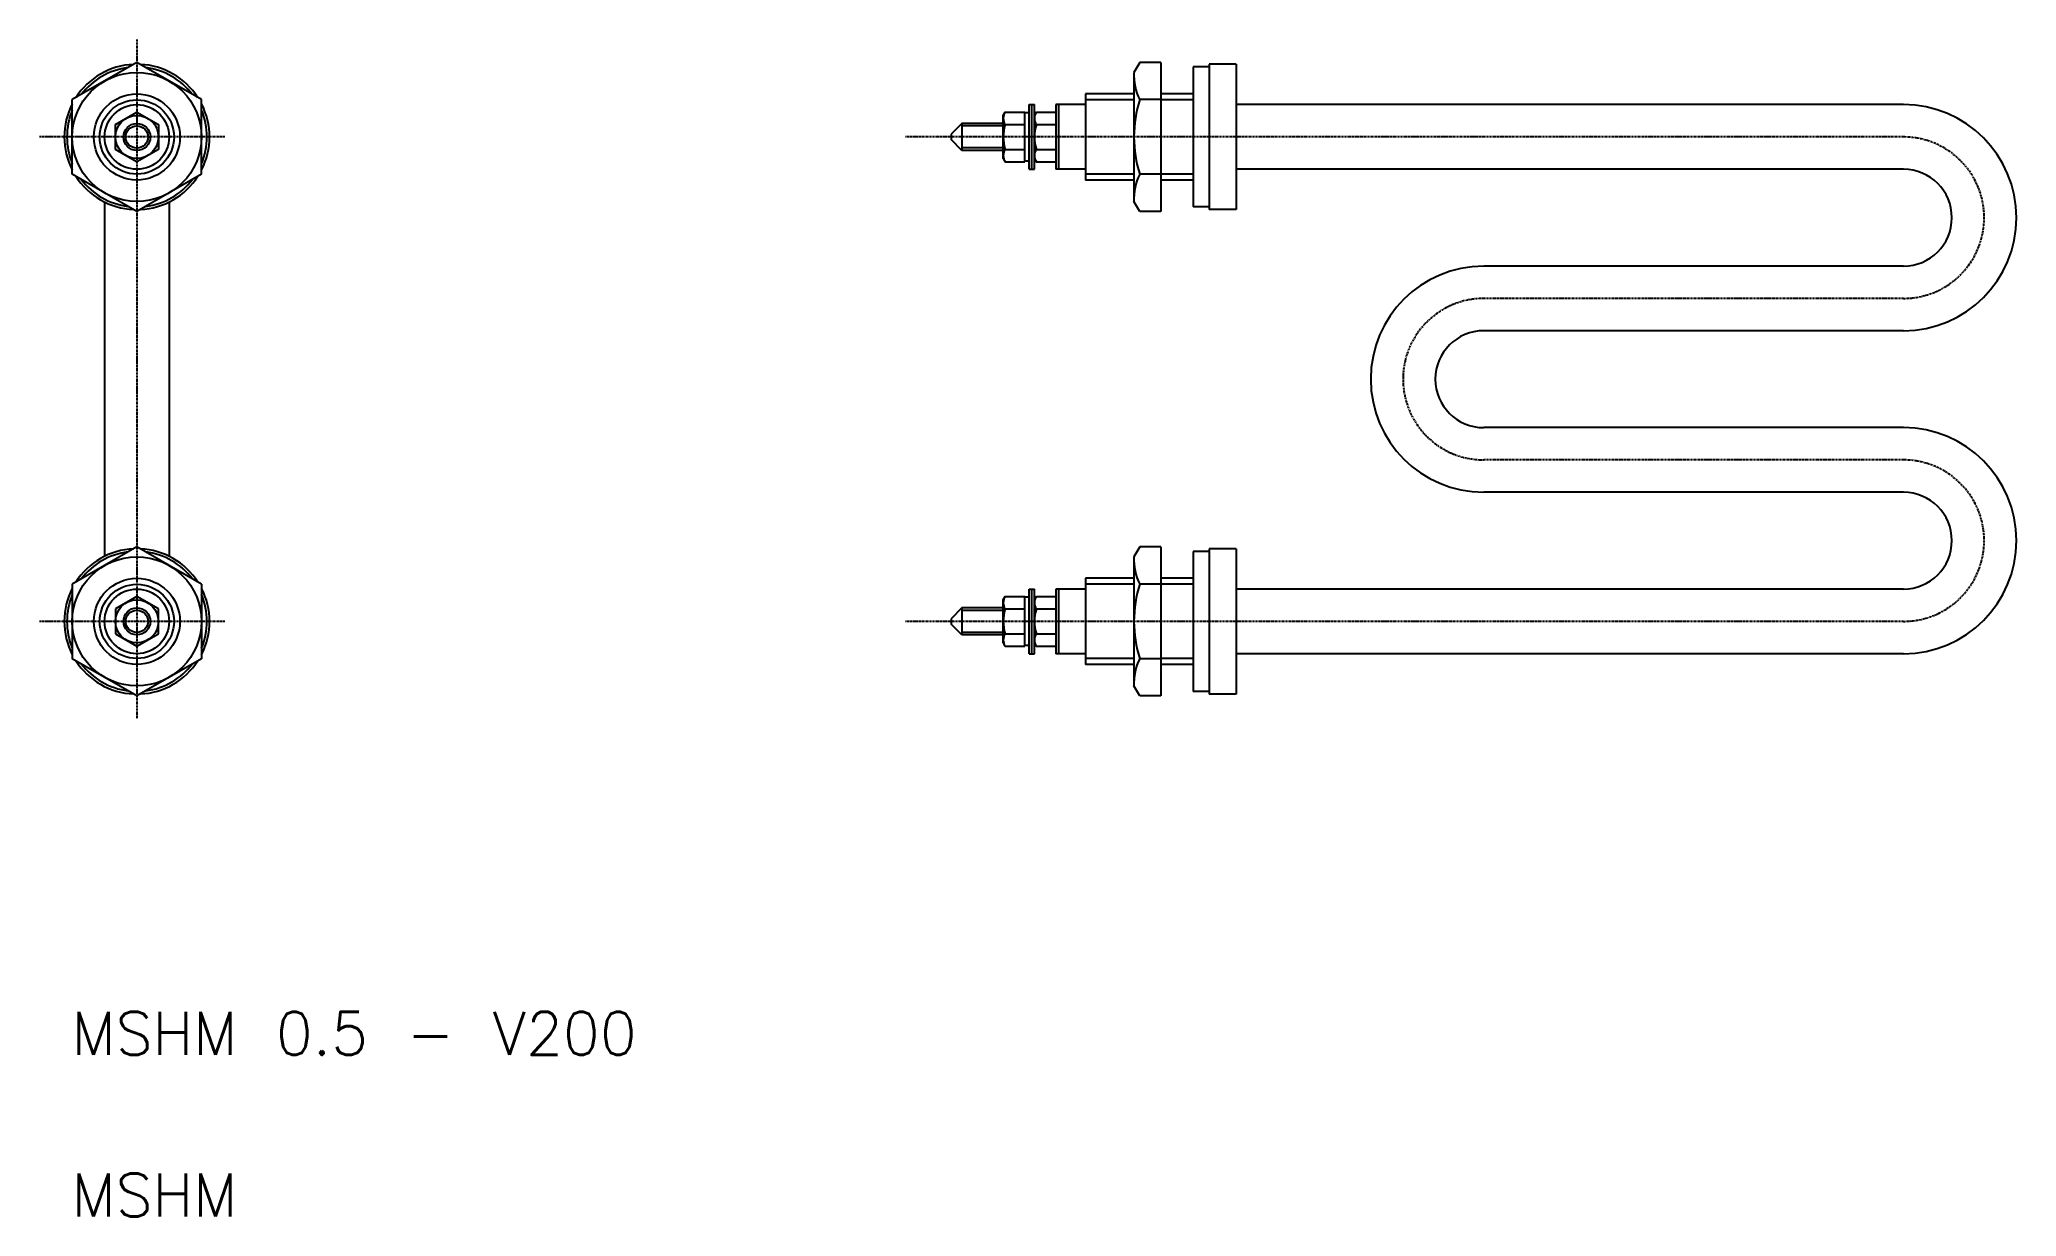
# Model space of a CAD drawing. Extents: x 251 to 618, y 7 to 225.
import ezdxf

# ---------------------------------------------------------------- set-up
doc = ezdxf.new("R2010")
doc.units = 0
doc.header["$LTSCALE"] = 0.25
doc.linetypes.add('CENTER', pattern=[2, 1.25, -0.25, 0.25, -0.25])
doc.layers.get('0').update_dxf_attribs({"linetype": 'CONTINUOUS'})
doc.layers.add('CENTER', color=1, linetype='CENTER')
doc.styles.get("Standard").update_dxf_attribs({"font": 'txt.shx'})

msp = doc.modelspace()

# ---------------------------------------------------------------- linework, layer by layer
at = {"linetype": 'CONTINUOUS'}
for p, q in [((268.86, 221.25), (256.86, 214.32)), ((280.86, 214.32), (268.86, 221.25)), ((455.23, 221.25), (454.16, 219.39)), ((459.16, 221.25), (455.23, 221.25)), ((459.16, 221.25), (459.16, 193.54)), ((468.16, 220.89), (468.16, 193.89)), ((473.16, 220.89), (468.16, 220.89)), ((473.16, 220.89), (473.16, 193.89)), ((454.16, 219.39), (454.16, 195.39)), ((465.16, 220.39), (465.16, 194.39)), ((468.16, 220.39), (465.16, 220.39)), ((256.86, 200.46), (256.86, 214.32)), ((280.86, 200.46), (280.86, 214.32)), ((434.66, 201.39), (434.66, 213.39)), ((434.66, 213.39), (435.66, 213.39)), ((435.16, 201.39), (435.16, 213.39)), ((435.66, 201.39), (435.66, 213.39)), ((439.66, 213.39), (439.66, 201.39)), ((445.16, 213.39), (439.66, 213.39)), ((440.16, 213.39), (440.16, 201.39)), ((454.16, 215.39), (445.16, 215.39)), ((445.16, 215.39), (445.16, 199.39)), ((459.16, 214.32), (455.23, 214.32)), ((465.16, 215.39), (459.16, 215.39)), ((264.86, 209.7), (268.86, 212.01)), ((264.86, 205.08), (264.86, 209.7)), ((268.86, 212.01), (272.86, 209.7)), ((272.86, 209.7), (272.86, 205.08)), ((422.16, 209.89), (420.16, 207.89)), ((429.86, 209.89), (422.16, 209.89)), ((422.16, 209.89), (422.16, 204.89)), ((429.86, 211.39), (430.22, 212.01)), ((429.86, 203.39), (429.86, 211.39)), ((430.22, 212.01), (433.86, 212.01)), ((430.22, 209.7), (433.86, 209.7)), ((433.86, 202.77), (433.86, 212.01)), ((434.66, 211.89), (433.86, 211.89)), ((435.66, 211.39), (436.02, 212.01)), ((436.02, 212.01), (439.66, 212.01)), ((436.02, 209.7), (439.66, 209.7)), ((420.16, 207.89), (420.16, 206.89)), ((422.16, 204.89), (420.16, 206.89)), ((268.86, 202.77), (264.86, 205.08)), ((272.86, 205.08), (268.86, 202.77)), ((429.86, 204.89), (422.16, 204.89)), ((429.86, 203.39), (430.06, 203.04)), ((430.21, 202.77), (433.86, 202.77)), ((430.22, 205.08), (433.86, 205.08)), ((434.66, 202.89), (433.86, 202.89)), ((435.66, 203.39), (435.86, 203.04)), ((436.01, 202.77), (439.66, 202.77)), ((436.02, 205.08), (439.66, 205.08)), ((268.86, 193.54), (256.86, 200.46)), ((280.86, 200.46), (268.86, 193.54)), ((434.66, 201.39), (435.66, 201.39)), ((445.16, 201.39), (439.66, 201.39)), ((454.16, 199.39), (445.16, 199.39)), ((459.16, 200.46), (455.23, 200.46)), ((465.16, 199.39), (459.16, 199.39)), ((455.23, 193.54), (454.16, 195.39)), ((459.16, 193.54), (455.23, 193.54)), ((468.16, 194.39), (465.16, 194.39)), ((473.16, 193.89), (468.16, 193.89)), ((268.86, 131.25), (256.86, 124.32)), ((280.86, 124.32), (268.86, 131.25)), ((455.23, 131.25), (454.16, 129.39)), ((454.16, 129.39), (454.16, 105.39)), ((459.16, 131.25), (455.23, 131.25)), ((459.16, 131.25), (459.16, 103.54)), ((465.16, 130.39), (465.16, 104.39)), ((468.16, 130.39), (465.16, 130.39)), ((468.16, 130.89), (468.16, 103.89)), ((473.16, 130.89), (468.16, 130.89)), ((473.16, 130.89), (473.16, 103.89)), ((445.16, 125.39), (445.16, 109.39)), ((454.16, 125.39), (445.16, 125.39)), ((465.16, 125.39), (459.16, 125.39)), ((256.86, 124.32), (256.86, 110.46)), ((268.86, 122.01), (264.86, 119.7)), ((272.86, 119.7), (268.86, 122.01)), ((280.86, 124.32), (280.86, 110.46)), ((429.86, 121.39), (430.22, 122.01)), ((429.86, 113.39), (429.86, 121.39)), ((430.22, 122.01), (433.86, 122.01)), ((433.86, 112.77), (433.86, 122.01)), ((434.66, 121.89), (433.86, 121.89)), ((434.66, 111.39), (434.66, 123.39)), ((434.66, 123.39), (435.66, 123.39)), ((435.16, 111.39), (435.16, 123.39)), ((435.66, 111.39), (435.66, 123.39)), ((435.66, 121.39), (436.02, 122.01)), ((436.02, 122.01), (439.66, 122.01)), ((439.66, 123.39), (439.66, 111.39)), ((445.16, 123.39), (439.66, 123.39)), ((440.16, 123.39), (440.16, 111.39)), ((459.16, 124.32), (455.23, 124.32)), ((264.86, 119.7), (264.86, 115.08)), ((272.86, 115.08), (272.86, 119.7)), ((422.16, 119.89), (420.16, 117.89)), ((420.16, 117.89), (420.16, 116.89)), ((422.16, 119.89), (422.16, 114.89)), ((429.86, 119.89), (422.16, 119.89)), ((430.22, 119.7), (433.86, 119.7)), ((436.02, 119.7), (439.66, 119.7)), ((264.86, 115.08), (268.86, 112.77)), ((268.86, 112.77), (272.86, 115.08)), ((422.16, 114.89), (420.16, 116.89)), ((429.86, 114.89), (422.16, 114.89)), ((430.22, 115.08), (433.86, 115.08)), ((436.02, 115.08), (439.66, 115.08)), ((268.86, 103.54), (256.86, 110.46)), ((280.86, 110.46), (268.86, 103.54)), ((429.86, 113.39), (430.06, 113.04)), ((430.21, 112.77), (433.86, 112.77)), ((434.66, 112.89), (433.86, 112.89)), ((434.66, 111.39), (435.66, 111.39)), ((435.66, 113.39), (435.86, 113.04)), ((436.01, 112.77), (439.66, 112.77)), ((445.16, 111.39), (439.66, 111.39)), ((459.16, 110.46), (455.23, 110.46)), ((454.16, 109.39), (445.16, 109.39)), ((465.16, 109.39), (459.16, 109.39)), ((455.23, 103.54), (454.16, 105.39)), ((459.16, 103.54), (455.23, 103.54)), ((468.16, 104.39), (465.16, 104.39)), ((473.16, 103.89), (468.16, 103.89))]:
    msp.add_line(p, q, dxfattribs=at)
at = {"color": 3}
for p, q in [((454.16, 214.29), (445.16, 214.29)), ((465.16, 214.29), (459.16, 214.29)), ((429.86, 209.44), (422.16, 209.44)), ((429.86, 205.34), (422.16, 205.34)), ((454.16, 200.49), (445.16, 200.49)), ((465.16, 200.49), (459.16, 200.49)), ((454.16, 124.29), (445.16, 124.29)), ((465.16, 124.29), (459.16, 124.29)), ((429.86, 119.44), (422.16, 119.44)), ((429.86, 115.34), (422.16, 115.34)), ((454.16, 110.49), (445.16, 110.49)), ((465.16, 110.49), (459.16, 110.49))]:
    msp.add_line(p, q, dxfattribs=at)
for p, q in [((597.16, 213.39), (473.16, 213.39)), ((597.16, 201.39), (473.16, 201.39)), ((262.86, 195.3), (262.86, 129.49)), ((274.86, 195.3), (274.86, 129.49)), ((597.16, 183.39), (519.16, 183.39)), ((597.16, 171.39), (519.16, 171.39)), ((597.16, 153.39), (519.16, 153.39)), ((597.16, 141.39), (519.16, 141.39)), ((597.16, 123.39), (473.16, 123.39)), ((597.16, 111.39), (473.16, 111.39))]:
    msp.add_line(p, q)
at = {"linetype": 'CONTINUOUS'}
for centre, radius in [((268.86, 207.39), 12), ((268.86, 207.39), 8), ((268.86, 207.39), 6), ((268.86, 207.39), 4), ((268.86, 207.39), 2.5), ((268.86, 117.39), 12), ((268.86, 117.39), 8), ((268.86, 117.39), 6), ((268.86, 117.39), 4), ((268.86, 117.39), 2.5)]:
    msp.add_circle(centre, radius, dxfattribs=at)
at = {"color": 3}
for centre, radius in [((268.86, 207.39), 6.9), ((268.86, 207.39), 2.07), ((268.86, 117.39), 6.9), ((268.86, 117.39), 2.07)]:
    msp.add_circle(centre, radius, dxfattribs=at)
for centre, radius, start, end in [((268.86, 207.39), 13.5, 92.734, 147.266), ((268.86, 207.39), 13.5, 32.734, 87.266), ((268.86, 207.39), 13, 97.3801, 142.6199), ((268.86, 207.39), 13, 37.3801, 82.6199), ((268.86, 207.39), 13.5, 152.734, 207.266), ((268.86, 207.39), 13.5, 332.734, 27.266), ((597.16, 192.39), 21, 270, 90), ((268.86, 207.39), 13, 157.3801, 202.6199), ((268.86, 207.39), 13, 337.3801, 22.6199), ((268.86, 207.39), 13.5, 212.734, 267.266), ((268.86, 207.39), 13, 217.3801, 262.6199), ((268.86, 207.39), 13.5, 272.734, 327.266), ((268.86, 207.39), 13, 277.3801, 322.6199), ((597.16, 192.39), 9, 270, 90), ((519.16, 162.39), 21, 90, 270), ((519.16, 162.39), 9, 90, 270), ((597.16, 132.39), 21, 270, 90), ((597.16, 132.39), 9, 270, 90), ((268.86, 117.39), 13.5, 92.734, 147.266), ((268.86, 117.39), 13, 97.3801, 142.6199), ((268.86, 117.39), 13.5, 32.734, 87.266), ((268.86, 117.39), 13, 37.3801, 82.6199), ((268.86, 117.39), 13.5, 152.734, 207.266), ((268.86, 117.39), 13, 157.3801, 202.6199), ((268.86, 117.39), 13.5, 332.734, 27.266), ((268.86, 117.39), 13, 337.3801, 22.6199), ((268.86, 117.39), 13.5, 212.734, 267.266), ((268.86, 117.39), 13, 217.3801, 262.6199), ((268.86, 117.39), 13.5, 272.734, 327.266), ((268.86, 117.39), 13, 277.3801, 322.6199)]:
    msp.add_arc(centre, radius, start, end)
at = {"linetype": 'CONTINUOUS'}
for centre, radius, start, end in [((464.14, 218.85), 10, 176.9104, 206.9545), ((477.09, 207.39), 22.93, 162.412, 197.588), ((431.9, 210.86), 2.04, 145.6158, 214.3842), ((437.5, 207.39), 7.64, 162.412, 197.588), ((437.7, 210.86), 2.04, 145.6158, 214.3842), ((443.3, 207.39), 7.64, 162.412, 197.588), ((431.9, 203.93), 2.04, 145.6158, 214.3842), ((437.7, 203.93), 2.04, 145.6158, 214.3842), ((464.14, 195.93), 10, 153.0455, 183.0896), ((464.14, 128.85), 10, 176.9104, 206.9545), ((431.9, 120.86), 2.04, 145.6158, 214.3842), ((437.7, 120.86), 2.04, 145.6158, 214.3842), ((477.09, 117.39), 22.93, 162.412, 197.588), ((437.5, 117.39), 7.64, 162.412, 197.588), ((443.3, 117.39), 7.64, 162.412, 197.588), ((431.9, 113.93), 2.04, 145.6158, 214.3842), ((437.7, 113.93), 2.04, 145.6158, 214.3842), ((464.14, 105.93), 10, 153.0455, 183.0896)]:
    msp.add_arc(centre, radius, start, end, dxfattribs=at)
at = {"layer": 'CENTER', "color": 1, "linetype": 'CENTER'}
for p, q in [((268.86, 225.49), (268.86, 99.3)), ((285.18, 207.39), (250.77, 207.39)), ((597.16, 207.39), (411.67, 207.39)), ((597.16, 177.39), (519.16, 177.39)), ((597.16, 147.39), (519.16, 147.39)), ((285.18, 117.39), (250.77, 117.39)), ((597.16, 117.39), (411.67, 117.39))]:
    msp.add_line(p, q, dxfattribs=at)
for centre, start, end in [((597.16, 192.39), 270, 90), ((519.16, 162.39), 90, 270), ((597.16, 132.39), 270, 90)]:
    msp.add_arc(centre, 15, start, end, dxfattribs=at)

# ---------------------------------------------------------------- texts
for s, p in [('MSHM 0.5 - V200', (256.7, 36.83)), ('MSHM', (256.7, 6.83))]:
    msp.add_text(s, height=8).set_placement(p)

doc.saveas('drawing.dxf')
